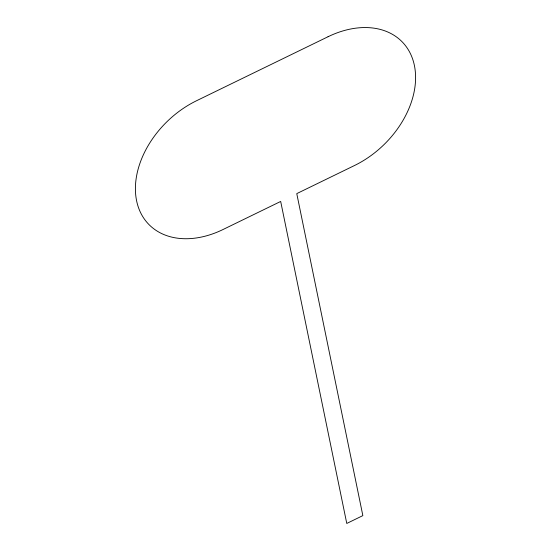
<?xml version="1.0" encoding="UTF-8"?>
<svg xmlns="http://www.w3.org/2000/svg" width="551" height="551" viewBox="0 0 551 551"><rect width="100%" height="100%" fill="white"/><g stroke="black" fill="none" stroke-linecap="round" stroke-linejoin="round"><path stroke-width="0.83" d="M328.079 36.717L196.487 100.764A84.957 60.954 -44.1 0 0 136.593 200.75A84.957 60.954 -44.1 0 0 222.921 229.567L280.679 201.452L346.772 523.45L362.854 515.619L296.762 193.621L354.513 165.514A84.957 60.954 -44.1 0 0 414.407 65.528A84.957 60.954 -44.1 0 0 328.079 36.717"/></g></svg>
